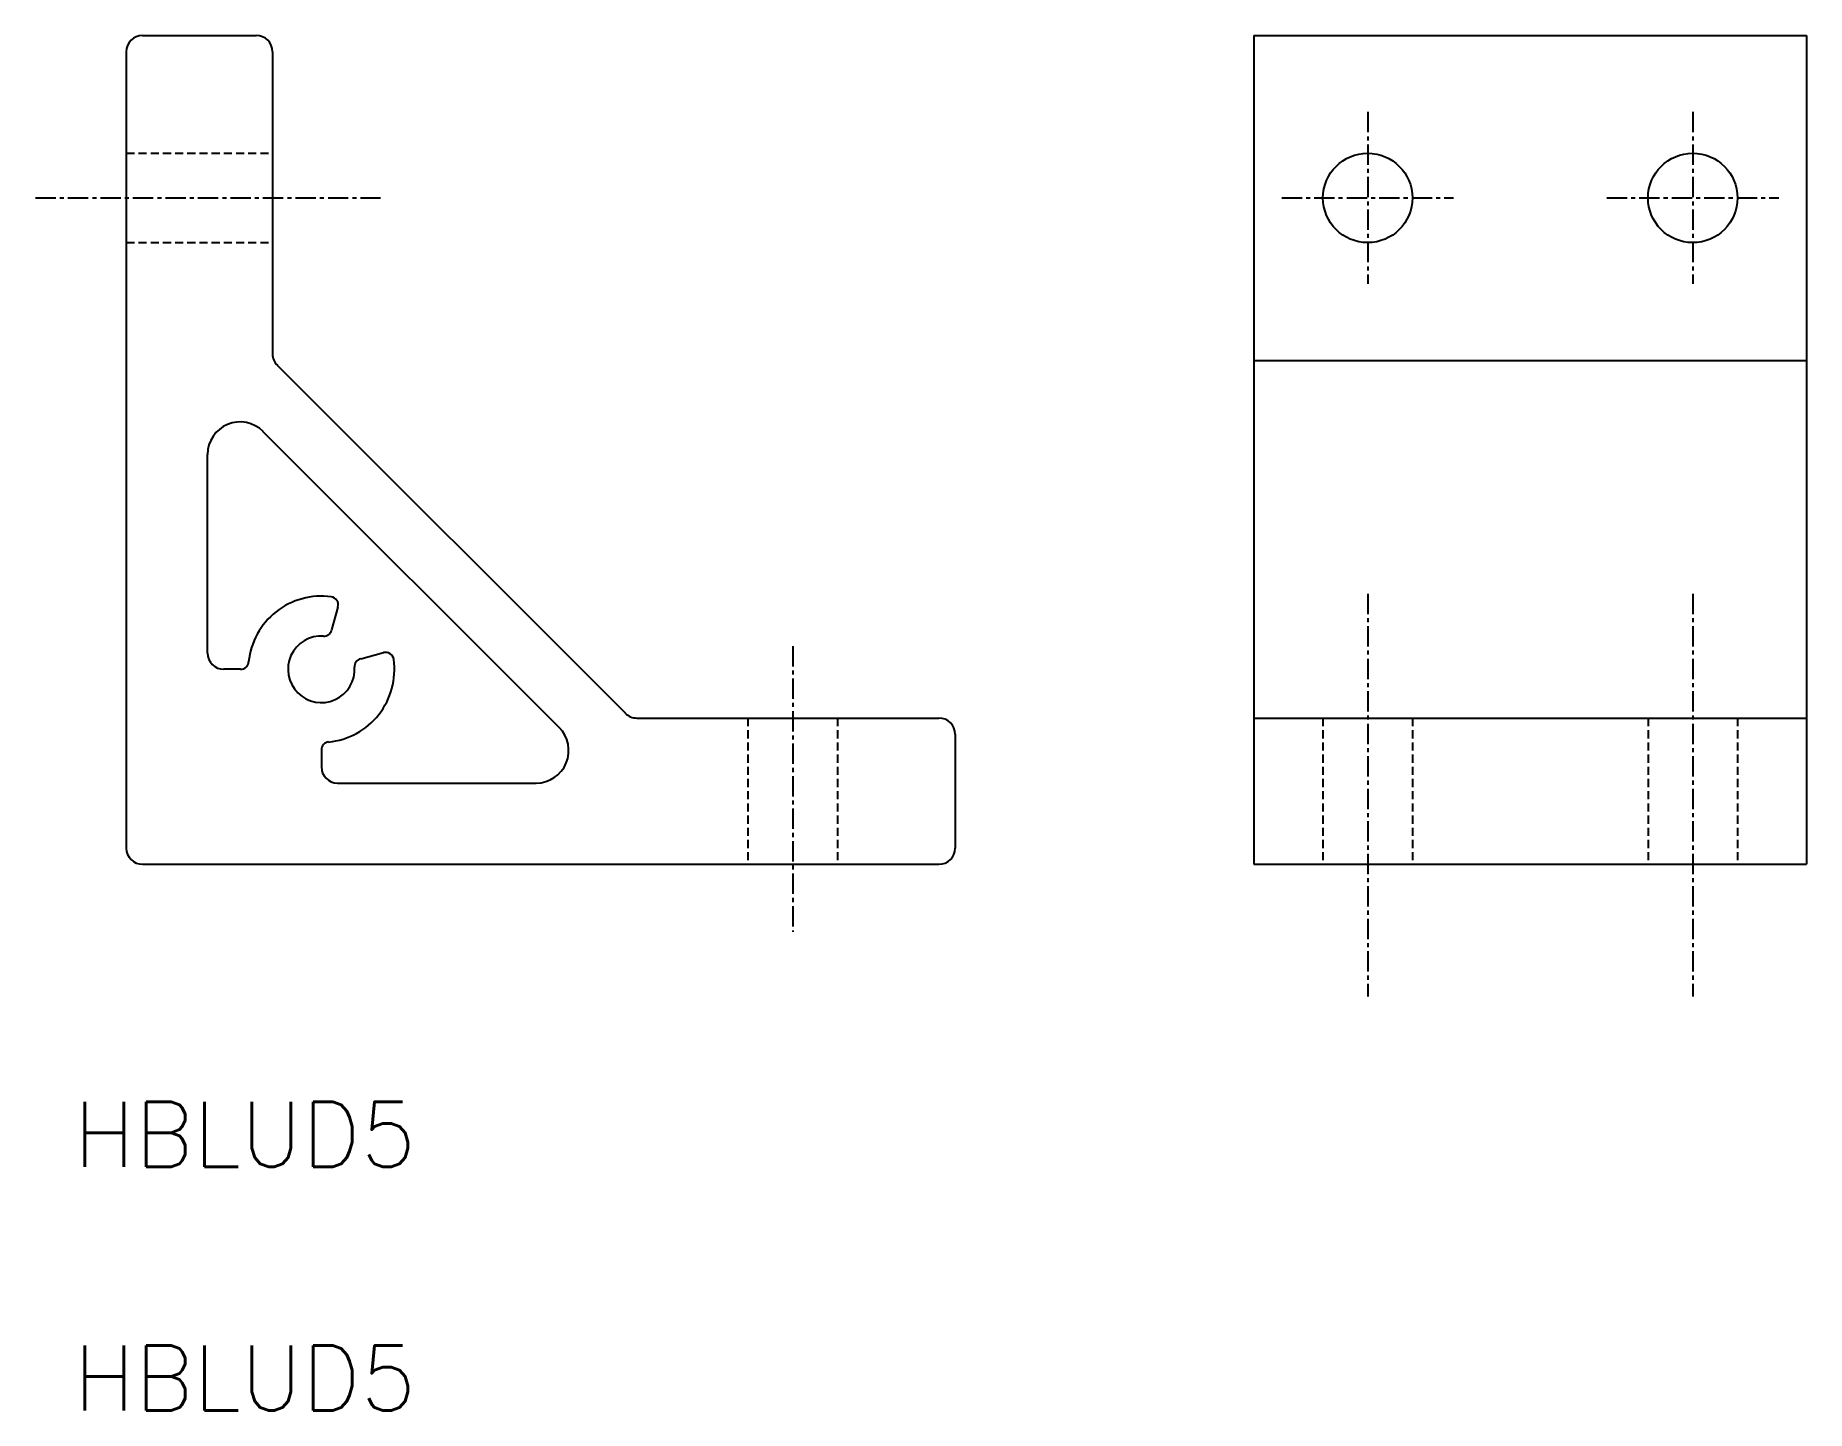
# Model space of a CAD drawing. Extents: x -18 to 91, y -46 to 39.
import ezdxf

# ---------------------------------------------------------------- set-up
doc = ezdxf.new("R2010")
doc.units = 0
doc.linetypes.add('CENTER', pattern=[2, 1.25, -0.25, 0.25, -0.25])
doc.linetypes.add('DASHED', pattern=[0.75, 0.5, -0.25])
doc.layers.get('0').update_dxf_attribs({"linetype": 'CONTINUOUS'})
doc.layers.add('CENTER', color=1, linetype='CENTER')
doc.styles.get("Standard").update_dxf_attribs({"font": 'txt.shx', "bigfont": 'bigfont.shx'})

msp = doc.modelspace()

# ---------------------------------------------------------------- linework, layer by layer
at = {"color": 7, "linetype": 'CONTINUOUS'}
for p, q in [((-11, 39), (-4, 39)), ((57.38, 39), (91.38, 39)), ((57.38, 39), (57.38, -12)), ((91.38, 39), (91.38, -12)), ((-12, 38), (-12, -11)), ((-3, 38), (-3, 19.41)), ((-2.71, 18.71), (18.71, -2.71)), ((57.38, 19), (91.38, 19)), ((14.64, -3.59), (-3.59, 14.64)), ((-7, 1), (-7, 13.22)), ((0.65, 2.42), (1.03, 3.83)), ((-4.97, 0), (-6, 0)), ((2.42, 0.65), (3.83, 1.03)), ((19.41, -3), (38, -3)), ((57.38, -3), (91.38, -3)), ((39, -4), (39, -11)), ((0, -4.97), (0, -6)), ((1, -7), (13.22, -7)), ((-11, -12), (38, -12)), ((57.38, -12), (91.38, -12))]:
    msp.add_line(p, q, dxfattribs=at)
at = {"color": 3, "linetype": 'DASHED'}
for p, q in [((-12, 31.75), (-3, 31.75)), ((-12, 26.25), (-3, 26.25)), ((26.25, -3), (26.25, -12)), ((31.75, -3), (31.75, -12)), ((61.63, -3), (61.63, -12)), ((67.13, -3), (67.13, -12)), ((81.63, -3), (81.63, -12)), ((87.13, -3), (87.13, -12))]:
    msp.add_line(p, q, dxfattribs=at)
at = {"color": 7, "linetype": 'CONTINUOUS'}
for centre in [(64.38, 29), (84.38, 29)]:
    msp.add_circle(centre, 2.75, dxfattribs=at)
for centre, radius, start, end in [((-11, 38), 1, 90, 180), ((-4, 38), 1, 0, 90), ((-2, 19.41), 1, 180, 225), ((-5, 13.22), 2, 45, 180), ((0, 0), 4.5, 82.1805, 174.2608), ((0.54, 3.96), 0.5, 345, 82.1805), ((0.16, 2.54), 0.5, 266.3073, 345), ((0, 0), 2.05, 86.3073, 3.6923), ((-6, 1), 1, 180, 270), ((-4.97, 0.5), 0.5, 270, 354.2608), ((0, 0), 4.5, 275.7392, 7.8192), ((2.54, 0.16), 0.5, 105, 183.6923), ((3.96, 0.54), 0.5, 7.8193, 105), ((19.41, -2), 1, 225, 270), ((38, -4), 1, 0, 90), ((13.22, -5), 2, 270, 45), ((0.5, -4.97), 0.5, 95.7392, 180), ((1, -6), 1, 180, 270), ((-11, -11), 1, 180, 270), ((38, -11), 1, 270, 0)]:
    msp.add_arc(centre, radius, start, end, dxfattribs=at)
at = {"layer": 'CENTER', "color": 1, "linetype": 'CENTER'}
for p, q in [((64.38, 34.29), (64.38, 23.71)), ((84.38, 34.29), (84.38, 23.71)), ((-17.59, 29), (3.64, 29)), ((59.09, 29), (69.67, 29)), ((79.09, 29), (89.67, 29)), ((64.38, 4.65), (64.38, -20.13)), ((84.38, 4.65), (84.38, -20.13)), ((29, 1.43), (29, -16.16))]:
    msp.add_line(p, q, dxfattribs=at)

# ---------------------------------------------------------------- texts
at = {"color": 7, "linetype": 'CONTINUOUS'}
for p in [(-15.24, -30.61), (-15.24, -45.61)]:
    msp.add_text('HBLUD5', height=4, dxfattribs=at).set_placement(p)

doc.saveas('drawing.dxf')
